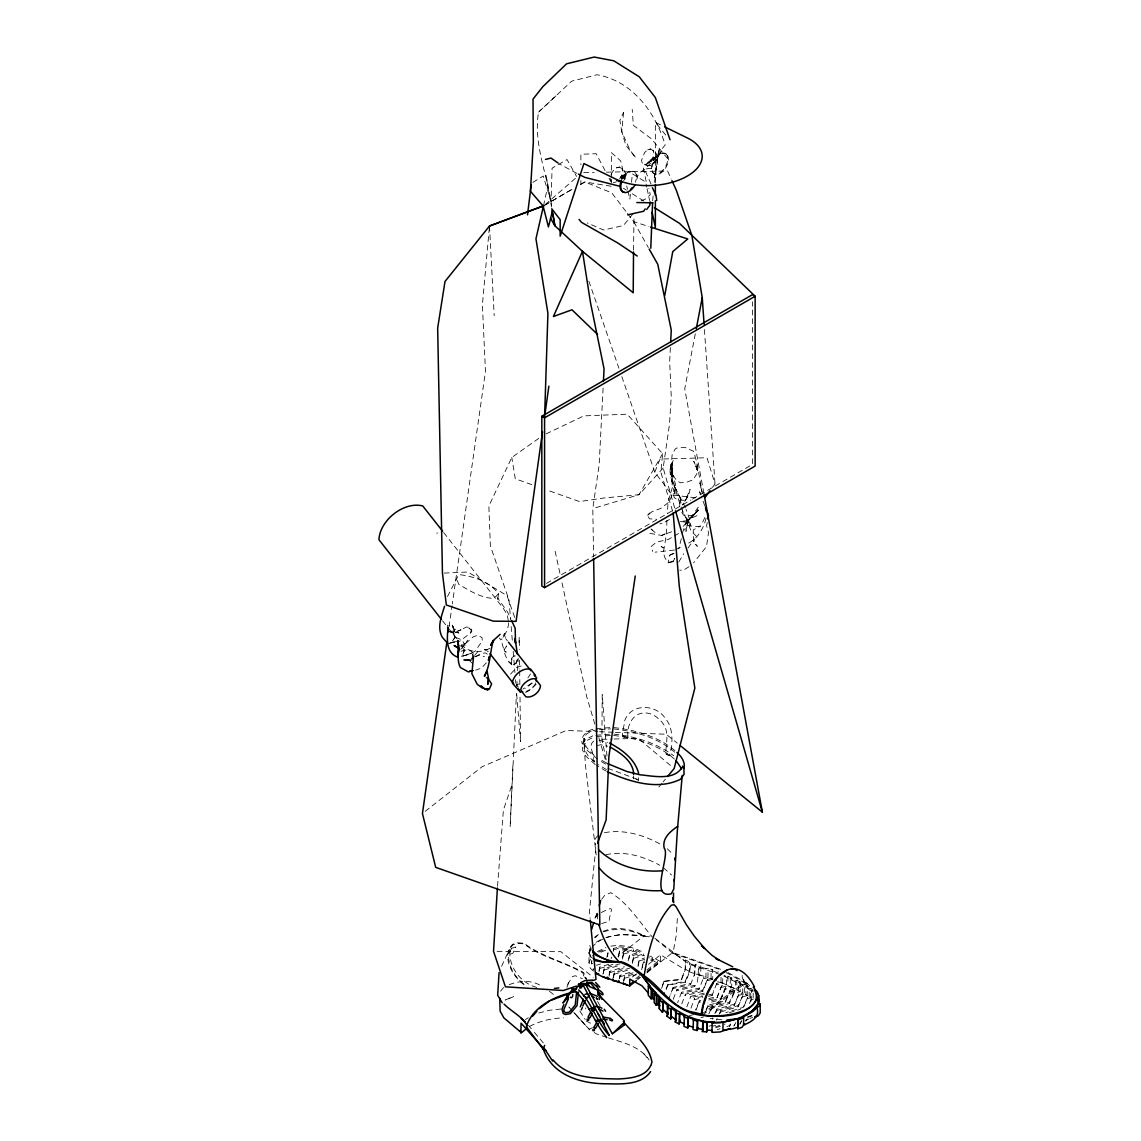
<?xml version="1.0" encoding="UTF-8"?>
<svg xmlns="http://www.w3.org/2000/svg" width="1141" height="1141" viewBox="0 0 1141 1141"><rect width="100%" height="100%" fill="white"/><g stroke="black" fill="none" stroke-linecap="round" stroke-linejoin="round"><path stroke-width="0.75" stroke-dasharray="5 3.75" d="M738.626 982.472L742.748 984.74L742.705 992.998L738.584 990.702L738.626 982.472L740.224 982.044L740.167 991.629L734.048 993.269L729.441 1003.481L711.97 1008.302L709.802 1013.165M749.152 997.063L749.195 988.776L745.914 986.452L745.872 994.695L749.152 997.063L747.712 997.505L743.105 1007.389L725.804 1012.623M708.718 999.987L716.919 997.961L721.54 985.952L726.375 984.754L726.418 976.539L724.121 975.441M730.283 978.379L730.226 986.594L735.332 988.862L735.375 980.632L730.283 978.379L731.766 978.008L731.695 987.635L725.376 989.19L720.77 999.701L707.891 1002.996M740.167 991.629A119.42 65.066 -3.6 0 0 736.772 989.846L736.829 980.247L735.375 980.632M606.156 759.849L601.92 739.325L602.206 694.555L606.969 756.098M633.54 250.136L634.025 215.506M661.609 988.434L664.062 981.189L681.505 978.878L685.099 969.679L685.57 960.052C695.254 963.104 687.538 976.183 685.356 982.301L667.899 984.997L665.731 990.773M667.899 984.997L685.356 981.117L689.221 971.733L689.677 962.362M673.09 988.505L673.09 987.45L690.562 983.414L690.547 984.669L673.09 988.505L670.751 994.239M694.398 986.608L694.413 985.339L676.941 989.518L676.941 990.73L694.398 986.608C700.66 981.759 695.596 969.137 700.845 965.985L700.774 975.441L699.005 975.855L699.076 966.413M699.019 989.404L699.019 988.106L681.562 992.271L681.562 993.526L699.019 989.404L703.64 977.381L705.951 976.824L706.022 968.609L699.005 966.57M664.062 981.445L680.892 979.976L681.505 978.878M685.356 982.301L685.356 981.117M681.505 979.877L685.499 969.208L685.57 960.052M707.491 979.306L702.87 990.017L685.413 994.196L685.413 995.48L702.87 991.358L707.491 979.306L711.043 978.45L716.491 980.59M704.297 993.126L690.804 996.35L690.79 997.662L704.282 994.481M702.856 996.307L694.655 998.275L694.641 999.616L702.842 997.676M690.547 984.669L694.755 973.672L695.183 964.573L700.845 965.985M694.455 975.541L695.254 964.445M696.024 1010.184L699.462 1000.871L700.902 1000.529M702.87 991.358L702.87 990.017M703.64 977.381L703.626 978.65L707.99 977.623L712.726 979.363L712.783 969.836L708.048 968.124L706.022 968.609M707.99 977.623L708.048 968.124M705.68 1012.124L708.133 1005.221L725.59 1000.6L730.211 990.231L735.332 988.862L730.226 986.594L725.391 987.792L720.77 999.701M711.043 978.45L711.1 970.235L712.783 969.836M711.97 1008.302L711.984 1006.933L729.456 1002.183L734.062 991.9L738.584 990.702M708.49 996.335L712.112 995.451L713.681 990.445M726.375 984.754L720.998 982.358L716.733 983.371L716.719 984.74L722.695 983.328L722.738 976.938M715.906 1012.58L716.876 1009.143L734.348 1004.194L738.954 994.068L742.705 992.998M720.042 1013.436L720.727 1010.684L738.198 1005.606L742.805 995.58L745.872 994.695M720.998 982.358L721.041 975.783M716.919 997.961L721.54 985.952M724.72 1024.86L724.892 1023.905M725.376 989.19L725.391 987.792L720.784 998.318L708.176 1001.527M708.119 1006.633L725.59 1001.955L725.59 1000.6M731.695 987.635L727.844 985.781L727.901 976.168L726.418 976.539M729.441 1003.481L729.456 1002.183M730.211 1024.261L729.527 1026.415L731.695 1021.965M725.59 1001.955L730.211 990.231M734.048 993.269L734.062 991.9M716.862 1010.498L734.333 1005.421L734.348 1004.194M720.727 1011.953L738.184 1006.719L738.198 1005.606M734.333 1005.421L738.954 994.068M738.184 1006.719L742.805 995.58M744.36 984.284A105.343 55.438 -5.4 0 1 747.298 986.052L747.227 995.537A105.628 54.854 -6.1 0 0 744.303 993.811L744.36 984.284L742.748 984.74M745.758 1021.224L746.3 1019.583L748.311 1018.899M743.775 1006.947L747.712 997.505M753.188 993.169L753.146 999.373A86.673 42.716 -8.5 0 0 750.721 997.676L750.792 988.291L749.195 988.776M750.892 1001.313L751.634 990.545L752.96 990.131M508.501 622.872C508.743 628.905 503.481 637.848 501.298 639.616M512.851 765.868L510.155 826.84L516.445 693.543M516.802 686.497L517.158 679.437M517.586 670.623L518.214 658.271M518.998 642.397L519.255 637.106L519.412 649.514M603.09 388.04L599.153 464.758L592.792 508.586L593.605 556.637M670.366 347.52L669.653 361.426L671.236 396.312L669.51 424.138L663.178 467.981L675.016 509.086M555.81 95.958L538.566 112.075C533.032 144.75 547.951 175.286 551.716 207.134M497.533 886.257L503.409 809.91L511.881 785.193M679.637 506.661L680.179 498.203C674.816 486.922 664.846 472.431 673.447 460.294L671.749 465.756L672.149 476.467L672.377 462.262L672.463 487.107L668.113 501.541L667.328 513.507M666.886 520.339C666.843 531.435 665.488 541.718 663.278 552.529L664.989 557.935L668.098 562.855L673.119 561.729L674.659 558.648M670.879 464.358L670.309 475.013L672.135 454.845L675.201 448.969L676.784 448.014L684.999 447.429L693.585 451.28L696.923 462.818L702.371 493.554M489.332 227.772L482.401 304.747L485.467 371.424L452.321 603.917M546.14 433.865L583.778 415.895L627.193 414.183L662.621 453.676L660.881 472.317L672.662 511.254M630.388 194.184L629.889 199.261L627.892 190.932M631.529 182.303L632.356 173.817L645.663 182.032L646.733 187.081M652.638 200.902L653.308 194.227M654.478 182.318L659.156 149.614L656.346 160.225L654.05 162.921L650.641 163.52L648.088 162.207L643.453 168.269L646.533 183.344M595.787 848.02L589.469 911.431L590.125 918.405M449.055 626.808L452.078 605.671M447.5 596.572L458.796 574.593C473.044 576.091 489.66 581.625 498.417 593.677L497.747 600.965L497.447 597.713L507.445 611.79L510.954 619.249M681.334 538.652L678.852 548.621M585.647 1008.915L585.832 1007.86M718.787 969.151L672.962 953.405L676.428 934.365L677.526 914.911M623.086 736.658C624.812 735.517 630.916 739.425 625.896 738.042C618.95 736.715 624.897 726.389 624.298 722.053C629.49 703.198 655.775 703.384 665.331 718.445C674.103 728.315 672.691 745.872 669.425 755.627C668.127 755.199 666.629 754.786 665.745 753.688C665.902 742.976 670.009 731.196 661.809 722.039C657.687 717.204 652.481 713.553 646.191 712.968C632.57 711.856 625.953 726.617 628.206 738.198M706.079 518.157C703.726 528.126 697.622 539.037 687.781 543.487M695.297 333.771L684.728 388.867L703.655 492.071M707.235 522.478L706.593 525.858L708.532 532.448L706.493 546.61L693.614 562.841M611.034 174.473L613.33 170.622L616.425 167.898L619.52 167.028L624.369 170.736L625.311 172.819L625.311 177.91L623.642 180.749M648.088 162.207L654.05 157.786L657.202 156.93L655.661 152.694L650.812 148.986L647.703 149.828L644.594 152.552L641.499 160.382L642.326 163.391L647.96 165.759C658.471 164.846 658.386 151.168 665.203 145.121C655.619 112.374 632.371 80.954 597.028 74.75L571.67 81.182L538.566 112.075M621.36 178.524L622.301 177.097L621.488 178.082M652.652 160.453C652.595 157.758 654.15 162.949 653.465 159.07M591.851 960.294L591.395 963.845L593.334 963.246M591.395 963.845L591.851 961.678M623.514 981.431L624.484 976.91L635.024 973.744M623.913 980.989L624.484 976.91M641.627 969.707L643.396 961.378L644.765 960.979M642.34 967.711L643.396 961.378M543.487 205.836L548.022 185.17L545.826 174.602L551.545 206.992M517.101 659.855L516.245 663.035L512.694 665.46C507.759 661.766 504.793 655.818 503.965 649.814C511.468 640.529 499.858 650.498 506.276 652.21C501.783 648.616 503.224 642.112 499.416 638.004M613.059 978.151L614.286 972.831L630.16 967.967M613.558 977.381L614.286 972.831M619.278 978.636L620.019 975.398L633.055 971.405M619.691 978.251L620.019 975.398M632.456 962.006L633.597 956.999L643.652 953.919A103.76 59.903 0 0 1 644.508 954.318M632.456 963.389L633.597 956.999M638.047 965.229L639.345 959.567L644.679 957.927M638.047 966.612L639.345 959.567M602.89 974.172L604.188 968.68L620.148 963.731M603.418 973.316L604.188 968.68M609.08 974.799L609.922 971.248L624.412 966.769M609.08 976.197L609.922 971.248M622.515 957.727L623.699 952.678L633.44 949.669A73.466 42.417 0 0 1 639.816 952.036L639.83 953.42L629.447 956.643L628.919 958.868M622.515 959.11L623.699 952.678M628.092 960.95L629.447 955.245L639.83 952.036M447.258 626.651L447.629 625.125M566.906 987.393L569.872 979.634M593.448 970.121L593.177 969.009M608.88 964.259L599.824 967.083L599.025 970.392M599.025 971.775L599.824 967.083M606.812 957.328L608.11 951.979M607.34 956.529L608.11 953.363M611.148 958.668L611.533 957.085M613.23 950.096L613.616 948.513L618.636 946.944M613.23 951.494L613.616 948.513M618.151 956.671L619.549 950.924L628.577 948.114L628.577 949.497L619.549 952.321L618.151 958.069M625.04 178.296L625.967 174.987L624.369 170.765M517.429 659.641L516.488 662.564L512.78 664.818L508.986 662.037L512.951 665.018L516.659 662.793M682.375 533.246L686.625 520.767L698.649 510.056L684.871 524.86L686.625 520.767L679.865 521.466L689.349 522.492L685.598 516.131L690.961 530.907L696.252 536.085M664.062 981.189L661.609 987.806M667.899 984.298L664.233 993.583M501.555 966.327L509.342 949.583C505.976 962.676 514.049 977.252 524.789 984.683M665.745 753.688L670.523 755.556M695.568 497.818L671.849 494.894L654.791 472.146L660.026 459.096L706.992 457.741L715.022 483.912L712.027 487.991M593.377 971.148L590.168 968.096L588.998 962.69L591.223 957.313L594.86 953.548M673.09 987.45L669.154 997.961M700.531 526.814L690.733 525.958C680.221 510.826 676.485 492.156 671.521 474.77L672.277 485.61L675.486 494.681L674.445 489.56L673.09 492.883L674.188 497.59L678.51 500.3L685.513 500.172L690.077 489.247L688.594 495.522L682.175 505.149M594.989 918.091L597.727 911.545L596.215 916.28L597.228 912.472L597.855 921.115M673.276 999.274L676.941 989.518M681.562 992.271L677.626 1002.711M681.748 1004.009L685.413 994.196M686.853 1006.847L690.804 996.35M690.99 1008.159L694.655 998.275M699.462 1000.871L695.539 1009.928M716.733 983.371L712.112 995.451M588.998 962.69L588.998 952.421L590.667 948.556M592.963 958.44L590.924 956.942L589.797 952.393L591.38 948.713M708.133 1005.221L704.696 1012.98M708.818 1014.035L711.984 1006.933M716.876 1009.143L714.437 1014.534M455.459 629.133L449.911 635.779M712.269 1019.298L712.94 1017.815M716.391 1020.197L717.076 1018.713M719.058 1014.349L720.727 1010.684M749.409 1003.495L751.577 998.846M538.752 438.386L511.796 457.455L488.861 506.034L490.388 545.883L508.986 599.981L510.583 619.463M567.633 984.369L572.525 976.511L575.421 975.755L582.381 978.707M678.738 562.071L683.716 553.784M733.777 1026.044L734.348 1024.86M672.035 494.866L669.382 501.755L660.739 508.43L652.01 511.696L647.418 515.561L649.628 518.855L656.246 519.155M702.685 522.05L706.493 514.149M594.675 761.66L592.921 760.305L594.561 760.434M735.831 1022.45L734.333 1025.474M739.91 1023.748L741.45 1020.582M745.758 1020.667L746.3 1019.583M739.91 1024.361L741.45 1021.281M674.816 558.291L673.418 561.015L668.612 562.299L673.561 561.244M436.974 533.646L437.217 532.733M510.583 674.117L516.459 667.571L523.776 665.117M530.522 673.946L527.869 677.925M685.513 500.172L688.693 494.566M503.038 637.291L504.65 633.312L504.379 636.621L504.151 634.111L505.991 639.131L505.249 638.104L507.403 640.828M619.534 179.108L621.788 175.229L622.615 171.278L621.802 168.269M650.812 161.038L653.08 157.173L653.907 153.222L653.08 150.213M654.92 162.692L656.588 159.854M662.621 453.676L639.06 494.681L592.792 508.586M681.776 512.295L683.488 515.076L692.145 515.761L698.706 506.561L696.509 512.024L682.774 526.771M595.288 764.613L585.889 756.255L582.352 749.879L582.295 744.075L585.818 739.268L592.692 735.859M594.461 762.031L587.986 755.713L584.634 749.666L584.577 744.331L587.715 740.067L593.819 737.043M597.67 835.597L594.932 839.291L595.516 844.853M687.98 548.065L694.455 538.98L693.871 542.289L697.351 546.354L693.414 541.875L693.286 529.909L700.545 525.816M460.793 649.4L467.739 640.13M601.692 899.308L604.887 895.129L610.82 892.676C628.363 903.444 639.16 921.628 652.267 936.904M498.417 593.677L495.993 596.515L492.213 598.312C479.919 597.456 469.293 590.396 458.853 584.449L456.272 578.33M536.099 684.343L530.28 690.048L525.602 692.459M500.585 991.215L503.623 987.464M620.176 177.868L622.102 175.514L624.027 175.643L626.109 174.031L619.335 177.896M633.084 213.709L623.428 225.519L603.632 230.026L587.273 222.951M662.008 783.211L658.699 787.204L655.433 785.992M663.106 781.885L665.317 779.217M474.642 655.447L479.648 649.443M486.351 662.807L481.445 668.113L475.626 670.152M663.178 467.981L639.06 494.681L604.231 497.961L579.599 501.598L546.61 489.903M595.103 917.906L598.055 914.683M595.26 937.788L597.556 935.392M594.333 937.446L601.778 932.069M591.965 947.387C604.816 932.24 626.366 934.436 644.152 935.777L618.094 956.343M531.877 683.017L522.963 689.093M532.291 683.088L525.231 688.536M647.717 163.776L650.812 161.024M545.184 204.624L578.016 176.071M688.993 566.735L683.245 570.372L679.736 570.115M692.145 515.761L696.452 512.138M662.051 523.22L659.883 523.919M632.414 977.01L636.436 973.829M648.487 964.316L660.553 954.803L685.099 969.679M637.776 979.548L640.458 977.423M647.147 972.146L660.553 961.563L660.553 954.803M646.861 972.817L672.634 952.478L722.353 969.879M425.222 811.322L482.044 766.766L566.236 730.482L597.813 731.666M635.794 978.579L639.502 975.712M646.918 969.964L657.601 961.692L652.181 958.74L650.812 959.153M637.035 979.021L639.502 977.095M646.918 971.348L657.601 963.075L657.601 961.692M701.629 1014.178L744.702 982.258L745.643 982.715M702.371 1015.162L745.159 983.528L742.106 975.455M525.345 1019.612L528.269 1017.758M621.617 176.855L626.109 174.031L622.758 175.857M514.534 655.647L511.824 657.872L511.296 663.377L512.009 658.214L515.261 655.89M652.894 158.799L657.672 155.804L661.124 151.824L644.636 169.51L641.356 171.407A18.199 14.819 52.3 0 0 637.163 177.254M532.876 182.36L543.216 176.028L551.032 201.258L552.101 168.169L567.02 159.555L576.547 176.384M598.668 952.136L606.156 948.67M596.087 942.323L601.278 939.271M543.872 205.765L573.024 188.778L544.97 204.995M546.439 583.393L690.918 499.986M692.459 499.102L752.404 464.487L752.404 301.766M674.274 535.985L678.724 533.432M597.385 951.537L605.914 947.586M650.627 159.826L657.672 155.804L654.05 157.786M665.146 521.922L672.463 517.843M601.578 923.597L609.137 921.229C610.378 908.222 617.081 904.813 599.025 913.599M671.293 537.696L668.341 539.479L656.474 542.146L651.126 546.525L652.709 551.417M475.497 656.717L481.074 653.379L485.324 652.923L487.378 654.121M592.336 1027.684L589.298 1029.31L574.993 1013.721L584.406 1024.418M675.786 549.634L683.288 545.783M449.497 631.315L454.318 633.398L450.21 631.629C453.02 629.475 464.287 635.508 455.801 631.929L453.918 633.383L466.227 627.108L469.236 627.179L471.704 629.732L470.634 633.027L459.352 641.399M600.893 952.193L606.156 950.054M671.55 531.792L661.637 535.443L649.5 533.289L647.446 531.649M529.624 1026.358C540.064 1020.895 551.773 1018.214 563.526 1017.843M697.037 515.646L688.351 519.455L685.941 531.421L688.351 519.455L686.611 527.712L684.329 530.066M661.637 535.443L664.975 534.017L663.121 534.815M489.746 648.345C480.86 653.365 468.338 652.581 461.378 644.694M641.114 200.816L645.392 199.076L650.284 194.783L648.901 188.236M462.633 644.394L465.414 643.695L463.275 645.592L473.301 636.806L477.936 635.237L482.044 637.705L482.272 640.985L475.041 651.254L468.894 654.406L461.135 656.446M509.228 984.654C519.868 980.476 533.032 979.648 542.517 986.894M461.121 651.297L464.373 650.07L470.819 650.983L473.315 653.508M747.612 1017.472L752.005 1015.889M746.285 1020.168L748.296 1019.455M747.626 1016.816L752.019 1015.319M749.78 1018.4L752.732 1017.387M462.775 656.175L471.133 653.365L461.306 656.289M474.756 656.745L478.678 655.433L484.511 656.717M593.662 741.151C587.187 746.014 595.331 753.987 592.921 760.305M460.351 630.017L461.035 629.789L457.712 630.859M717.275 1029.638L719.971 1028.754M726.974 1026.501L729.527 1025.673M605.914 937.431L620.333 934.422L649.971 936.205M747.712 998.617L750.721 997.676M751.562 999.873L753.146 999.373M729.256 1012.723L740.538 1009.186M712.825 1026.187L715.635 1025.303M715.621 1027.77L721.255 1026.016M613.616 949.911L618.636 948.342A28.04 16.188 0 0 1 628.577 949.512M596.401 965.272L600.551 963.988M599.824 968.481L613.017 964.359M623.699 954.076L633.44 951.052A73.466 42.417 0 0 1 639.816 953.434M604.188 970.064L620.319 965.072M609.922 972.631L624.412 968.153M633.597 958.383L643.652 955.302A103.76 59.903 0 0 1 644.508 955.716M644.679 959.324L639.345 960.95M614.286 974.229L630.16 969.365M620.019 976.796L633.055 972.802M674.459 550.033L655.162 552.144M709.103 1026.201L712.825 1025.074M715.621 1026.729L719.857 1025.445M487.449 649.329L484.255 649.714L486.48 649.742L485.025 649.871L488.305 651.654M643.396 962.776L644.765 962.362M650.812 960.551L652.181 960.137L657.601 963.075M624.484 978.308L636.364 974.728M738.94 995.366L744.303 993.811M742.791 996.82L747.227 995.537M603.047 931.341C616.582 925.822 631.7 929.031 644.152 935.777M745.914 986.452L747.298 986.052M622.187 177.14L622.886 178.096L621.774 179.08M647.717 149.842L650.812 148.986M616.425 167.898L619.52 167.042M647.717 163.748L644.608 164.632L650.356 165.331M613.316 182.688L616.425 181.804M457.184 641.199L449.183 643.296L455.202 641.941M597.442 745.572L600.58 744.731L607.54 746.157M730.197 991.615L736.772 989.846M700.945 1017.672L703.512 1016.988M449.183 643.296L458.611 640.814M603.732 931.883C616.896 927.148 631.444 929.901 643.681 936.034M538.78 1013.008L549.306 1010.298L560.93 1009.029M674.06 553.442L670.309 554.826L668.712 557.621L670.28 554.497L674.688 553.371M708.49 994.952L712.112 994.053M708.732 998.589L716.933 996.549M689.449 1015.633L693.671 1014.577M721.526 987.336L727.844 985.781M718.445 971.918L716.548 972.374L711.1 970.235M516.844 684.514L518.955 684.015M707.477 980.604L712.726 979.363M717.689 981.645L722.695 983.328M699.462 1002.254L700.774 1001.955M592.978 729.256C586.545 730.853 579.999 736.786 582.295 744.075M604.473 832.702C623.97 828.994 644.394 835.155 661.352 844.739M605.828 854.752C624.241 850.615 643.624 856.221 659.74 865.277M596.115 728.685L610.563 727.573M597.855 729.727L593.263 730.554L586.759 733.763L583.436 738.298L585.661 767.052L596.201 854.923M599.396 729.456L610.535 728.914M595.887 735.289L610.578 734.148M596.757 736.515L610.492 735.474M471.376 660.511L464.886 659.883L470.677 659.341M610.906 946.146C622.572 944.22 634.325 947.501 644.579 953.02M553.97 988.22L562.698 987.664M554.255 988.249L562.87 987.764M444.149 573.082L467.881 572.026L507.018 595.659L516.089 621.36M601.92 739.325L612.332 739.054M614.058 739.011L638.347 738.384L671.479 766.324M583.693 172.605L594.176 172.405M606.413 172.163L667.556 170.965L671.222 179.037M497.077 951.337L560.887 951.68L593.291 977.324M643.781 936.076L650.698 937.046M599.567 731.738L613.616 732.265M615.37 732.337L666.244 734.248L677.241 743.162M721.868 1019.769L710.187 1018.314M464.886 659.883L470.121 660.382L463.503 659.912L469.507 660.696L472.545 663.506M598.954 740.252L607.782 742.42M613.829 727.573C635.851 730.055 658.842 736.53 675.814 751.377M613.772 728.914C636.022 731.395 659.227 738.056 676.071 753.417M613.901 734.162C635.166 736.245 656.375 742.948 673.703 755.713M613.644 735.474C635.58 737.927 658.471 744.503 675.073 759.649M458.14 645.635L462.191 646.177L457.726 645.15M611.162 186.268L584.848 181.961L578.943 185.37L584.848 181.961L611.776 192.872L626.423 212.098M688.551 525.587L690.733 525.958L690.405 521.508L685.955 509.086M694.812 965.457L689.278 963.403M694.755 973.672L689.221 971.733M698.948 974.785L705.951 976.824M700.774 975.441L695.183 973.815M448.984 631.543L453.291 632.898L454.86 637.676L451.693 641.969L455.216 637.234L453.348 631.843L454.489 636.107L454.46 632.171L453.562 628.334L448.898 625.539M627.479 213.467L633.754 221.711L648.944 226.56M606.912 1037.411L596.258 1033.86L592.079 1031.122M608.438 1037.925C623.143 1042.56 639.987 1046.454 649.186 1059.989M531.777 484.64L515.276 478.792L511.796 457.455M635.936 779.118L638.19 780.159M607.911 768.406L639.046 779.931M455.701 637.505L461.734 639.759L464.843 644.565L465 649.229L462.604 655.034L464.301 650.227L461.335 645.92M720.67 974.656L689.606 964.302L672.634 952.478M625.04 174.602L625.967 174.987M726.033 972.46L744.174 982.601M660.553 961.563L649.971 956.03M536.741 987.436C519.982 982.943 506.918 965.029 510.441 947.772L513.065 944.819L517.558 943.407L523.79 943.821C541.604 957.456 564.011 961.863 582.965 972.973L583.85 976.71M689.62 971.604L685.499 969.208M728.029 972.574L750.008 984.84M727.901 976.168L731.766 978.008M723.779 975.997L745.615 987.051L753.16 992.527M655.362 182.917L655.362 122.315L663.021 126.052M606.199 762.93L599.439 758.908M605.657 764.142L598.84 760.077M606.427 769.562L598.383 764.67M606.313 771.23L596.629 765.511M576.861 173.346L559.675 164.133M654.791 938.259L685.17 961.15M675.244 494.01L673.675 493.297M586.075 1020.924L591.751 1023.905M665.36 153.493A11.61 6.703 -60 0 1 661.68 171.464A11.61 6.703 -60 0 1 651.625 165.659A11.61 6.703 -60 0 1 665.36 153.493L666.044 153.878A11.61 6.703 -60 0 1 662.365 171.863A11.61 6.703 -60 0 1 652.31 166.058A11.61 6.703 -60 0 1 666.044 153.878M745.672 982.729L751.976 987.122M672.962 953.405L656.332 939.813M651.326 529.182L655.134 532.576L651.026 528.996M623.442 188.279L626.395 190.133M632.299 193.813L644.095 201.201M549.449 991.315L554.754 995.465M597.513 759.193L586.93 750.079L583.493 743.875M663.549 867.859L671.536 875.019M751.634 990.545L753.131 991.643M524.161 984.868C512.908 976.924 500.585 956.229 512.637 944.292L517.443 942.766L524.019 943.208C542.004 956.814 564.353 961.649 583.607 972.531L586.46 978.864M594.19 755.385C589.583 750.807 582.652 745.33 584.577 738.241L584.577 744.331M745.159 983.528L752.718 990.573M667.285 848.747L672.591 853.967M589.669 1029.852L571.427 1009.842M568.774 1006.933L569.63 1007.803M665.731 135.037L655.362 122.315M569.373 1007.574L572.739 1011.254M573.766 1012.381L575.834 1014.663M543.316 1042.903L532.376 1030.038M643.938 1053.885L649.372 1060.317M528.497 1025.417L531.307 1028.74M667.756 158.799L651.482 138.845L633.326 125.296L632.228 109.365M443.692 532.562L503.252 608.224L507.36 614.97L508.387 621.417M516.26 684.543L518.413 687.267M442.537 620.761L446.93 626.352M448.042 627.75L456.471 638.475M485.909 676.998L488.391 680.336M593.448 968.723L593.049 969.565M587.529 981.146L583.992 975.698L585.304 978.35M579.899 1011.026L585.19 1019.512M633.754 221.711L648.33 247.554M597.584 1001.413L600.095 1005.877M605.015 170.565L596.173 153.693L580.883 154.277L580.883 164.775M609.037 178.238L610.649 181.305M655.661 152.68L656.603 154.762M651.026 183.972L644.636 169.51A18.199 14.819 52.3 0 1 652.024 168.668M700.888 494.823L699.59 491.771L701.9 498.032M704.853 505.976L702.471 499.601M742.035 976.653L744.203 982.572M685.399 507.531L671.878 481.188L675.886 490.06L675.572 484.383L671.949 472.403L671.864 468.623L672.277 475.954L670.723 466.384C671.892 472.731 673.989 480.204 680.635 482.8L687.267 481.973L693.072 479.833L696.837 473.815L696.923 462.818M588.87 281.157L618.935 368.272M621.831 376.644L654.791 472.146M594.803 724.036L586.731 696.723L561.9 582.409M598.84 737.685L606.399 763.286M610.207 178.438L611.048 181.448M682.332 509.899L683.217 513.236M590.168 957.156L588.998 952.421M700.802 486.95L699.79 482.843L702 492.013M625.083 179.251L620.675 160.91L611.462 152.694L611.462 177.525M626.694 185.926L627.493 189.263M555.139 551.246L560.402 575.492M590.924 950.367L589.797 945.133L589.797 952.393M647.09 188.764L649.614 200.545M668.326 560.06L668.811 562.527M680.179 498.203L681.462 506.547M511.154 626.552L512.466 642.497M513.193 651.354L514.919 672.605M515.504 679.694L515.789 683.231M516.659 693.856L520.567 741.679L519.968 693.828M704.425 329.549L715.022 483.912M489.489 226.018L494.196 315.715M519.554 660.14L519.654 669.011M519.683 670.78L519.854 684.957M624.027 175.643L624.027 178.167M652.181 958.74L652.181 960.137M649.001 956.6L649.001 957.998M643.652 953.919L643.652 955.302M638.603 777.663L638.603 780.587M633.64 775.966L633.64 778.889M633.44 949.669L633.44 951.052M629.447 955.245L629.447 956.643M619.549 950.924L619.549 952.321M611.462 179.294L611.462 182.845M580.883 180.52L580.883 184.029M535.913 682.803A9.313 4.15 -38.2 0 1 526.044 691.403M623.157 178.638A11.61 6.703 -60 0 1 633.954 171.592A11.61 6.703 -60 0 1 636.065 182.631M621.175 180.963A11.61 6.703 -60 0 1 632.385 171.022A11.61 6.703 -60 0 1 635.38 182.232M736.829 980.247A119.349 65.322 -3.3 0 1 740.224 982.044M750.792 988.291A86.231 43.501 -7.5 0 1 751.42 988.719M752.632 989.618A86.231 43.501 -7.5 0 1 753.217 990.06M618.636 946.93A28.04 16.188 0 0 1 628.577 948.114M654.777 532.818L654.777 532.818M623.557 112.317L621.802 131.814L625.853 145.335L635.865 157.857L630.132 150.398L621.802 131.814L619.877 120.447L623.557 112.317M659.156 149.614L654.506 177.411L659.156 149.614M511.468 948.371L508.743 954.66L512.837 953.32L515.818 946.973L511.468 948.371M471.732 630.887L470.449 632.799L471.889 630.959L468.808 627.864L471.732 630.887M653.394 157.444L651.454 159.797L651.468 162.336L653.394 162.464L655.319 160.111L655.319 157.572L653.394 157.444M648.345 514.491L647.788 515.176L649.771 512.965L648.345 514.491M509.613 998.247L505.206 1000.029L513.55 996.692L509.613 998.247M661.181 546.425L663.463 547.922L661.181 546.425M453.476 627.065L452.207 625.168L454.603 631.016L453.476 627.065M695.14 464.33L693.757 461.278L698.349 472.345L695.14 464.33"/><path stroke-width="1.5" d="M688.864 1025.659L687.852 1027.927L683.958 1026.358L684.457 1015.761L679.608 1013.336L679.123 1023.933L675.329 1022.022L675.8 1011.411L671.25 1008.188L670.68 1018.927L667.114 1016.289L667.685 1005.578L663.221 1001.285L662.493 1012.309L659.327 1008.758L659.398 999.302L660.853 998.646L658.015 995.465L656.189 995.708L654.249 993.255L655.918 992.941L649.685 987.835L648.33 985.895L649.785 985.895L641.884 975.712L630.474 966.784L620.675 962.248L603.603 962.177L595.502 960.736M653.879 999.117L652.581 997.805L652.609 989.39M659.883 1005.792L657.986 1003.666L658.015 995.465M668.227 1012.409L667.642 1013.778L663.178 1009.471L663.221 1001.285M667.642 1013.778L667.685 1005.578M671.25 1008.188L671.193 1016.389L675.743 1019.612L676.185 1018.571M687.852 1027.927L688.308 1017.43L693.486 1019.027L693.029 1029.482L697.08 1030.508L698.392 1027.642M758.28 1000.714L759.079 995.779L757.039 993.355M633.526 251.904L633.212 292.766L582.481 251.32L554.854 225.733L550.475 218.074M653.165 998.532L651.126 998.774L648.273 995.209L648.33 985.895M651.126 998.774L651.183 989.604M654.249 993.255L654.178 1002.554L656.275 1005.264L658.742 1004.693M656.275 1005.264L656.332 995.865M659.327 1008.758L659.541 998.96M674.046 880.98L674.06 879.711M675.358 860.77L674.745 858.003M675.743 1019.612L675.8 1011.454M684.4 1023.962L679.565 1021.537L679.608 1013.393M684.457 1015.761L684.029 1016.731L686.668 1017.929L687.923 1018.314L688.308 1017.43L688.251 1025.673L693.428 1027.257M697.08 1030.508L697.536 1020.125L702.842 1021.224L702.785 1029.496L697.479 1028.383L697.536 1020.125M730.297 1028.483L720 1031.963L711.984 1032.363L712.127 1022.907L714.352 1022.236L707.049 1021.68L706.678 1031.906L702.4 1031.535L702.87 1021.152L702.813 1029.424M706.678 1031.906L707.12 1021.694L707.049 1029.995L712.169 1030.523M744.588 1023.563L742.035 1027.285L737.728 1028.711L738.313 1018.685L720.057 1022.807L712.127 1022.907M758.294 997.377L759.35 1000.785L758.537 1004.679L760.248 1004.094L760.191 1012.966L758.323 1015.861L755.028 1017.045M723.052 1021.837L722.938 1030.223L733.363 1028.654L738.241 1027.157L738.313 1018.685M756.825 1007.574L753.031 1011.382L743.647 1016.66L743.575 1025.131C750.735 1022.065 760.491 1017.244 756.825 1007.574L759.492 1006.177L760.248 1004.094M673.547 893.132L673.375 902.018L672.748 897.896L673.703 902.716M605.6 1011.254L604.259 1009.229M606.484 1037.682L606.513 1037.069C594.29 1023.149 589.612 1004.208 575.749 991.729C555.838 995.423 533.004 1006.105 526.301 1026.643L542.973 1048.907L545.954 1050.49M650.798 248.21L652.581 202.656M603.446 381.094L604.074 368.914L590.567 303.064L582.481 251.32L553.399 316.528L571.983 309.796L597.513 334.413M670.637 342.3L671.265 330.12L657.758 264.27L649.186 249.066M497.419 888.012L493.525 951.309L505.449 986.822L563.297 990.516L576.376 986.095M677.797 826.769L677.126 826.655C670.195 831.718 662.08 838.122 664.148 848.12C670.751 854.723 648.83 899.051 671.307 893.831L673.775 888.982L677.355 830.491L682.232 775.352M579.657 987.664L579.043 985.125L573.167 991.301M650.185 201.843L649.842 205.209L646.705 209.473M576.676 991.486L575.221 1004.95L569.388 1012.067L565.608 1012.723L564.125 1011.525L563.839 1009.485L568.46 998.774M572.768 994.638L572.54 996.749L571.456 997.776L570.386 997.191M578.501 992.028L577.004 1005.635L570.286 1013.693L565.451 1014.534L563.169 1013.493L561.957 1009.143L563.825 1004.579M458.596 649.899L457.755 640.5C460.237 649.386 455.901 659.042 460.351 667.499L468.438 671.935L472.773 670.537M589.184 995.08L587.273 998.118L586.075 998.104L585.561 996.663M458.796 648.259L457.912 655.619L458.796 648.259L454.118 645.535L459.452 648.63M517.501 654.435L514.99 638.432M527.513 214.836L531.178 185.013M586.645 984.555L586.987 981.816M499.073 972.688L497.676 995.252L502.225 1002.839M635.237 576.005L608.895 756.497L606.128 819.88L597.613 843.056M542.503 431.797L516.089 621.36L493.297 621.16L446.331 604.987L442.451 573.153L437.659 328.137L445.004 281.485L489.489 226.018L543.487 205.836L535.956 238.797L547.922 313.361L544.571 417.834L544.571 587.644L541.832 586.06L541.832 416.251L752.404 294.692L755.142 296.261L755.142 466.07L544.571 587.644M544.956 414.24L548.864 386.157M489.189 656.446L488.619 659.683M446.801 642.654L422.441 813.504L435.691 867.36L599.838 925.009L593.634 558.42M583.935 996.25L583.465 995.722M594.96 1008.901L594.746 1010.17L593.548 1010.327M486.736 671.393L484.355 676.328C490.445 665.289 489.846 652.238 493.311 640.286L490.587 645.307L494.624 639.359L500.086 634.325M601.193 1019.355L600.979 1020.525L598.412 1021.666L597.642 1020.938L599.196 1019.769M754.643 990.188C764.884 1010.655 726.489 1016.431 712.868 1016.003C704.867 1016.046 701.002 1013.764 694.113 1012.409C671.807 1008.459 661.523 987.307 644.137 975.726C648.302 951.123 654.121 924.224 671.293 905.227L674.06 904.67L676.1 906.753L686.397 924.752L694.17 936.019L704.71 948.528L701.558 945.447L711.799 955.16L718.93 960.109L715.607 958.354L732.807 966.855M664.718 295.619L672.762 251.605L687.781 238.94L650.641 227.102M696.295 328.608L702.243 297.616L691.845 235.346L676.356 190.333L671.963 180.649M707.876 519.098L708.518 515.718L705.466 507.602M703.341 1005.891L701.629 1014.178M701.273 1014.577C703.94 985.453 732.422 944.805 754.515 986.908M623.514 982.829L623.357 983.571L627.464 984.911M618.878 981.802L612.845 980.533L613.059 979.548M618.878 980.419L618.736 982.458M608.609 978.179L608.395 979.092A63.768 36.812 0 0 1 602.633 976.582M598.583 973.587L598.383 974.414L596.173 972.845M580.27 1006.861L583.393 999.216M444.534 606.256C441.524 616.297 436.732 627.436 442.351 637.363L447.7 643.367M599.168 905.74L600.637 900.691M591.609 929.487L593.734 922.57M703.869 1004.294L707.021 994.724L713.425 982.729M650.955 1065.166L651.967 1062.1C649.029 1045.313 633.669 1034.16 623.271 1021.651M650.641 1065.594C645.449 1077.247 629.361 1078.416 618.151 1078.987C595.944 1078.559 568.332 1078.416 553.057 1059.946M580.213 984.697L580.74 983.214L581.939 986.038L581.297 987.949L579.842 988.02M582.423 986.409L582.98 985.04M662.493 1012.309L663.178 1009.471M667.114 1016.289L668.227 1013.721M670.68 1018.927L671.578 1016.831M675.329 1022.022L676.185 1019.94M598.611 1008.687L599.168 1007.403L595.645 1006.348L592.022 1007.945M679.123 1023.933L680.136 1021.594M679.565 1021.537L680.136 1020.211M687.923 1018.314L688.308 1017.43M585.333 1000.372L582.766 1006.034M697.479 1028.383L697.836 1027.57M702.785 1029.496L703.141 1028.711M693.486 1019.027L693.1 1019.883L697.137 1020.981M702.4 1031.535L703.412 1029.31M650.641 1071.599C640.729 1085.875 619.92 1083.879 604.63 1083.779C579.5 1083.351 551.174 1074.537 542.959 1047.994M707.063 1029.995L707.42 1029.225M581.24 1009.956L582.395 1007.546M542.973 1048.907L544.713 1045.341M743.647 1016.66L742.092 1018.414L737.785 1019.769M737.728 1028.711L738.355 1027.442M587.986 1017.23L590.496 1012.481M589.968 1017.843L592.407 1013.222M595.716 1028.112L598.34 1023.534M593.677 1027.684L596.372 1022.992M757.467 1004.565L751.933 1011.297L740.452 1017.672M645.221 208.889L643.681 211.242L627.693 214.836M592.992 1010.341L592.393 1011.197L591.637 1010.341L593.876 1008.273M681.876 767.636C673.689 780.758 653.536 776.08 640.087 774.796L627.094 771.587L607.611 763.629M586.731 985.524L589.027 982.472L590.211 982.529L594.974 988.42M705.038 497.505L710.03 490.701M566.82 997.662L573.067 989.347M598.141 989.39L597.57 991.372L598.084 990.245L589.269 986.466M667.514 776.55L674.131 768.563L694.84 688.109L679.294 586.474L673.176 512.937M714.223 981.46L718.616 976.154L727.459 969.864M471.632 659.056L473.629 656.645M532.619 1016.16L536.94 1011.197M567.091 995.793L568.46 997.448L567.091 995.793L573.267 988.862M488.348 660.183L489.047 657.787M576.49 988.135L574.337 990.402L576.661 988.805M593.762 1008.359L592.022 1009.742L591.737 1008.644L588.699 1008.772M595.502 973.187L602.034 976.511L629.732 985.881L636.436 980.604M631.073 983.628L633.326 981.888M539.094 1008.73L549.805 1000.757M527.285 1027.984L520.924 1033.19L521.066 1023.163L542.916 1047.723M746.941 1014.763L755.798 1007.888L757.866 1004.408L757.981 999.445M582.98 984.212L591.623 982.23L596.914 986.651M580.74 982.658L585.076 980.561L592.364 980.062M579.485 983.742L578.487 984.17L580.612 984.483M580.912 985.282L579.899 985.696L580.37 987.336M551.46 1000.144L568.033 993.939M489.489 226.018L543.872 205.765M755.028 1016.602L756.854 1015.975M592.721 980.561L595.987 979.463L590.296 920.145M740.409 1017.472C701.744 1033.29 663.049 1008.216 642.782 976.026C661.694 991.215 677.212 1013.764 703.812 1015.561C722.481 1017.729 751.448 1016.246 758.437 995.537L757.481 992.285L753.16 987.093M472.702 670.494L469.664 671.336L472.645 670.751M595.474 1021.024L598.725 1020.168L595.573 1020.582M584.962 994.353L587.644 993.668M545.512 159.426L551.003 158.071L558.234 163.12M657.986 1003.666L658.756 1003.481M739.04 1018.585L726.874 1019.997M662.693 870.711C640.101 872.851 615.398 865.748 598.783 849.931M661.837 890.608C639.744 891.834 613.53 886.044 599.253 868.016M594.062 959.125L602.519 961.706L611.248 961.749L596.115 955.317L593.006 952.35M588.2 983.513L589.255 983.471L588.414 982.515M652.909 202.813L636.835 202.556M702.471 1022.065L706.735 1022.507M602.519 1019.027L607.226 1019.726M731.352 968.951L733.734 969.251M602.961 1017.002L610.777 1018.385M644.137 975.726C636.935 970.492 630.032 964.145 621.203 961.834C610.706 961.706 600.123 959.139 592.835 950.695M583.679 983.442L587.686 984.284M571.627 988.776L575.135 989.318M580.398 983.699L589.269 985.582M620.076 186.34L584.791 177.354L578.444 174.145M589.797 993.255L597.642 996.364M587.815 985.482L582.152 984.198M610.135 747.07C620.148 752.661 633.526 761.289 633.64 774.511M519.084 689.578L517.786 689.021L520.439 692.387M518.613 690.105L512.437 683.331C512.751 675.258 522.778 667.228 530.708 669.211L535.5 675.401M485.467 688.651L488.633 689.064L487.735 689.749L481.716 687.652L477.209 684.243L471.875 673.703L473.458 657.187L472.602 654.535M591.865 996.321L594.247 997.448M664.547 126.808L687.495 138.018A50.504 26.842 -3.7 0 1 687.395 176.028A50.504 26.842 -3.7 0 1 616.069 179.251L583.935 163.562L560.16 236.144L560.16 219.643L552.7 209.987L548.436 226.916L543.087 205.922L530.422 191.246L533.332 142.411L533.018 99.096L542.788 86.73L566.578 63.81L594.19 57.05L613.815 60.815L639.274 76.804L655.319 97.513L670.038 139.744M607.754 771.944C629.818 781.728 657.473 790.642 680.478 779.26L684.015 774.454L683.944 768.649L682.532 766.096M675.358 1012.452L679.18 1014.32M599.71 1007.061L601.949 1008.23M616.825 180.249L619.335 181.59M609.551 743.048C621.916 749.523 634.966 759.079 638.603 773.27M580.569 983.685L581.382 984.127M481.488 686.397L482.286 686.853M541.832 416.251L544.571 417.834L755.142 296.261L679.48 223.336L654.406 207.662M600.708 1009.771L603.061 1011.14M734.932 969.394L737 970.62M458.04 657.259C445.218 653.108 447.144 637.691 448.056 627.308L448.556 631.857M637.263 256.026L618.065 243.147L581.596 222.424L579.086 219.429M611.419 1019.298L612.532 1020.054L612.089 1020.924L609.408 1019.783M667.185 1006.761L670.737 1009.371M679.979 745.387L762.388 812.207L703.983 493.825M525.088 1022.094C519.027 1014.977 510.754 1010.726 504.037 1004.109M521.252 1018.357L525.045 1021.922M595.659 982.558L599.838 987.222M676.927 752.461C681.377 756.397 685.441 762.045 684.015 768.349M676.157 760.705L681.662 768.863M659.398 999.302L662.564 1002.825M578.658 989.875C592.108 1002.811 596.386 1021.922 609.351 1035.472L583.935 986.637M596.943 998.732L596.23 997.904L597.499 999.516M618.75 961.521C609.109 951.123 602.648 938.045 598.882 924.452M442.594 531.164L422.726 505.934C403.743 501.17 379.711 520.41 378.955 539.75L441.439 619.363M508.472 642.183L530.879 670.737M536.783 678.153L534.145 674.802L534.872 675.829M535.585 679.18L540.506 685.513C540.249 691.959 532.234 698.378 525.901 696.794L521.622 691.346M489.974 653.693L513.792 683.944M648.487 993.198L641.884 985.738L629.732 979.121L629.732 985.881M487.549 677.697L491.643 683.93L489.518 688.75L487.735 689.749L485.225 689.264L480.903 685.898M527.442 1025.859L523.876 1020.938M623.885 1025.26L622.786 1023.705L612.603 1033.618L623.899 1025.288L624.213 1020.696L597.941 994.053L602.12 999.117L597.656 992.428M596.501 986.052L598.198 988.477M544.057 1048.094L552.629 1061.044M597.855 1013.365L599.724 1016.374M602.519 1020.91L604.388 1023.919M612.36 1033.931L586.46 985.924M652.381 187.752L655.975 195.211L656.76 200.588M511.653 620.747L515.162 628.22L515.532 643.31L515.176 640.058M520.082 1030.508L520.866 1032.263L503.866 1017.872L500.129 1011.14L499.758 998.304M488.391 680.336L487.763 684.372L488.548 678.296L487.121 671.607M582.324 985.253L582.666 986.409M675.515 510.797L762.388 812.207M594.703 1027.998L594.304 1030.665L592.963 1030.665L592.906 1029.367M588.97 1017.644L588.585 1020.354L587.301 1020.239L587.244 1018.913M598.968 997.662L599.396 999.545M652.124 212.326L655.362 227.473L655.362 200.745M551.845 208.689L554.854 225.733L552.857 213.909M578.373 984.697L578.473 985.439M702.243 297.616L704.068 324.229M706.051 507.018L706.322 511.296M655.362 184.699L655.362 195.396M612.845 979.135L612.845 980.533M522.735 691.817A9.313 4.15 -38.2 0 1 526.186 681.89A9.313 4.15 -38.2 0 1 536.327 681.305M634.767 185.341A11.61 6.703 -60 0 1 623.97 192.387A11.61 6.703 -60 0 1 621.859 181.362M632.385 187.438A11.61 6.703 -60 0 1 630.403 189.52M624.17 192.173A11.61 6.703 -60 0 1 621.175 180.963M607.739 977.438A63.768 36.812 0 0 1 607.083 977.167M598.326 989.703L597.927 991.272C604.773 998.446 604.716 992.941 598.326 989.703M567.134 996.221L562.941 1002.968L568.132 997.419L567.134 996.221"/></g></svg>
